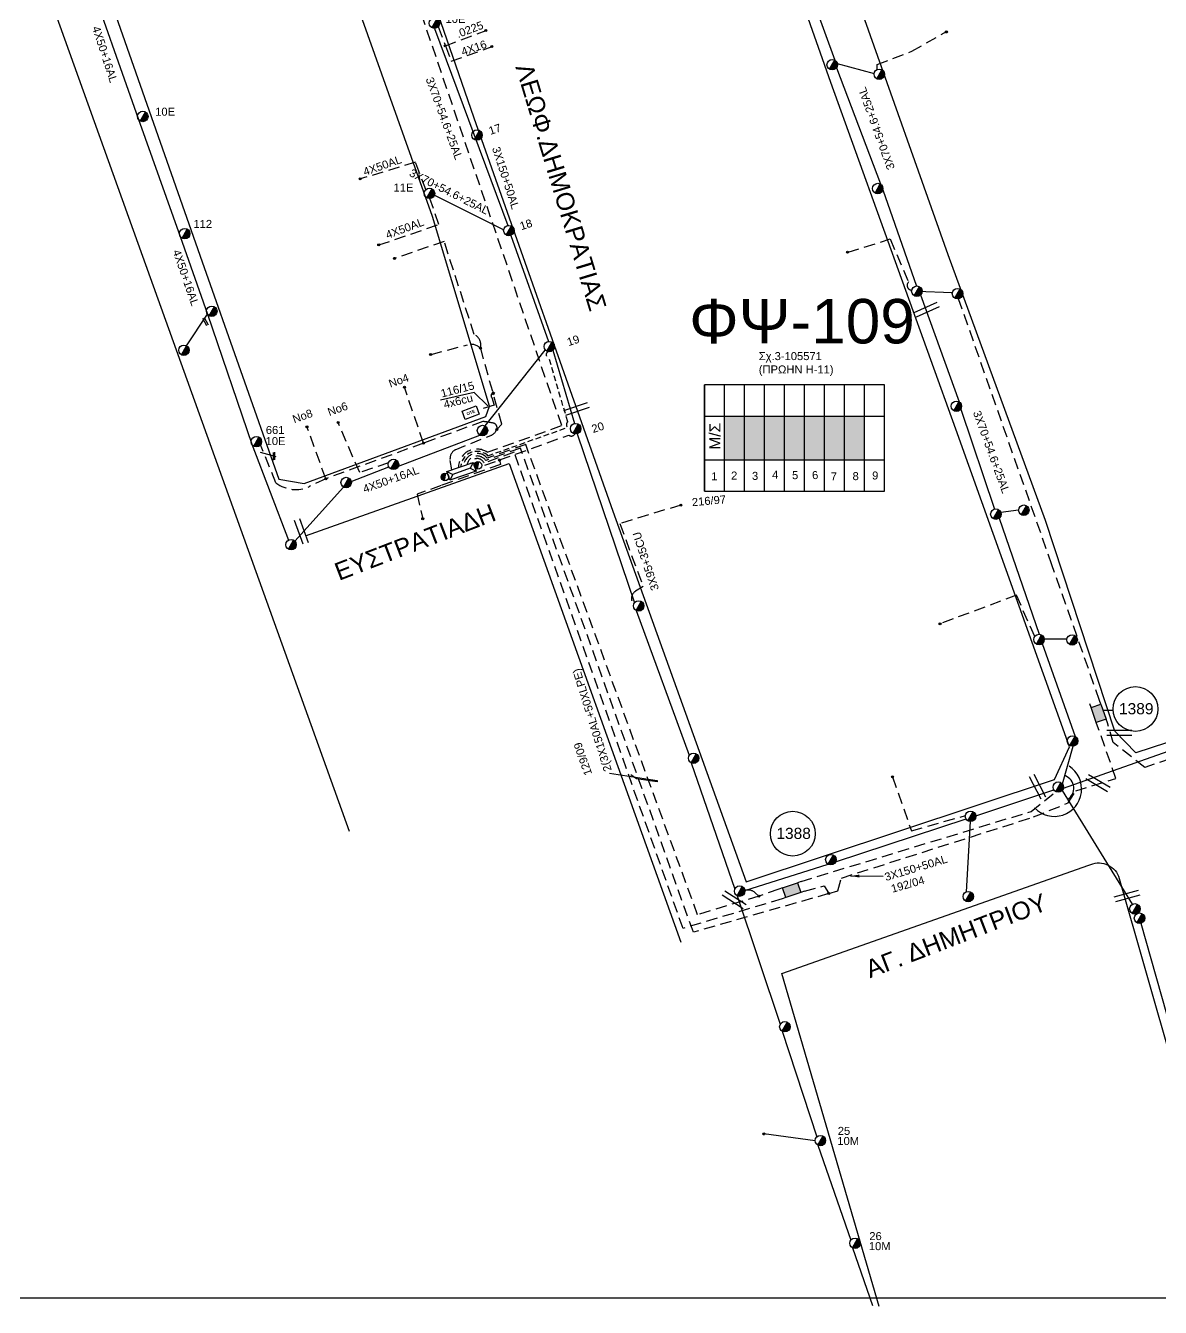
# Model space of a CAD drawing. Header units: millimetres. Extents: x 875 to 3140, y 727 to 1775.
# Drawn here: x 2015.8 to 2271.1, y 748 to 1036.3 of the extents above; entities that cross this region are included whole.
import ezdxf
from ezdxf.enums import TextEntityAlignment as Align

# ---------------------------------------------------------------- set-up
doc = ezdxf.new("R2010")
doc.units = ezdxf.units.MM
doc.linetypes.add('DASHED', pattern=[19.05, 12.7, -6.35])
for name, color, linetype in [('Link Box 4 Διευθύνσεων', 7, 'Continuous'), ('Pillar OTE', 7, 'Continuous'), ('Ασφαλειοκιβώτια Χ.Τ 9 αναχωρήσεων', 7, 'Continuous'), ('Γέφυρες Εναερίου Δικτύου', 7, 'Continuous'), ('Γυμνά εναέρια ΧΤ (3Φ)   4x50AL', 7, 'Continuous'), ('Γυμνά εναέρια ΧΤ και ΦΟΠ (3Φ)   4x50+16AL', 7, 'Continuous'), ('Εναέρια παροχή ΧΤ 4x16', 7, 'SYN_LINE'), ('Επιγραφές - Σχήματα', 7, 'Continuous'), ('Καλώδια ΧΤ   3x150+50AL', 7, 'DASHED'), ('Καλώδια ΧΤ   3x150AL+50CU', 7, 'DASHED'), ('Καλώδια ΧΤ   3x150AL+50XLPE', 7, 'DASHED'), ('Καλώδια ΧΤ   3x95+35CU', 7, 'DASHED'), ('Μηχανική τομή', 7, 'Continuous'), ('Στύλος ΦΜ', 7, 'Continuous'), ('Στύλος ΦΜ @ 1', 7, 'Continuous'), ('Συνδέσεις', 7, 'Continuous'), ('Συνεστραμμένα ΧΤ   3x70+54.6+25AL', 7, 'SYN_LINE'), ('Τομή', 7, 'Continuous'), ('Υποσταθμός εναέριος 2 στύλων', 7, 'Continuous'), ('Υποσταθμός πόλεως', 7, 'Continuous'), ('Υπόβαθρο ΔΕΗ', 7, 'Continuous'), ('Υπόγεια καλώδια Παροχών ΧΤ   .0225', 7, 'DASHED'), ('Υπόγεια καλώδια Παροχών ΧΤ   4x50AL', 7, 'DASHED'), ('Υπόγεια καλώδια Παροχών ΧΤ   4x6', 7, 'DASHED')]:
    doc.layers.add(name, color=color, linetype=linetype)
doc.styles.add('ar', font='arial.ttf')
doc.styles.get("Standard").update_dxf_attribs({"font": 'arial.ttf'})
doc.linetypes.add('SYN_LINE', pattern='A,0.5,-0.0001,["/\\/\\/\\/",Standard,S=0.1,R=0,X=0,Y=-0.05],-0.25', length=0.7501)
doc.dimstyles.new('ISO-25', dxfattribs={"dimtxt": 2.5, "dimasz": 2.5, "dimexe": 1.25, "dimexo": 0.625, "dimtad": 1, "dimtxsty": 'Standard', "dimcen": 2.5, "dimadec": 0, "dimazin": 0, "dimtfac": 1, "dimtmove": 0, "dimatfit": 3, "dimfxl": 1, "dimarcsym": 0})

# ---------------------------------------------------------------- blocks, each defined once
blk = doc.blocks.new('ΥΠΑΡΧΩΝ ΤΣΙΜΕΝΤΕΝΙΟΣ ΣΤΥΛΟΣ')
at = {"layer": 'Στύλος ΦΜ'}
blk.add_hatch(color=256, dxfattribs=at).paths.add_polyline_path([(-1.29, -2.28, 0.574793), (2.62, 0, 0.268822), (1.3, 2.27)])
blk.add_line((-1.29, -2.28), (1.3, 2.27), dxfattribs=at)
blk.add_circle((0, 0), 2.62, dxfattribs=at)
at = {"layer": 'Στύλος ΦΜ', "flags": 4}
for tag, p in [('ΤΥΠΟΣ', (-4.91, 3.03)), ('ΑΡΙΘΜΟΣ', (-4.68, 8.05))]:
    blk.add_attdef(tag, p, '', height=4, dxfattribs=at)
blk = doc.blocks.new('ΥΠΟΣΤΑΘΜΟΣ ΕΝΑΕΡΙΟΣ ΕΠΙ 2 ΣΤΥΛΩΝ')
at = {"layer": 'Υποσταθμός εναέριος 2 στύλων', "linetype": 'Continuous'}
for points in [[(-11.97, -2.11, 0.574793), (-8.45, -0.07, 0.268822), (-9.64, 1.98)], [(9.68, -2.15, 0.574793), (13.19, -0.1, 0.268822), (12.01, 1.95)]]:
    blk.add_hatch(color=256, dxfattribs=at).paths.add_polyline_path(points)
for p, q in [((-11.97, -2.11), (-9.64, 1.98)), ((9.68, -2.15), (12.01, 1.95))]:
    blk.add_line(p, q, dxfattribs=at)
for centre in [(-10.81, -0.07), (10.84, -0.1)]:
    blk.add_circle(centre, 2.36, dxfattribs=at)
at = {"layer": 'Υποσταθμός πόλεως', "linetype": 'Continuous', "ltscale": 40}
blk.add_lwpolyline([(-8.57, 2.82), (8.57, 2.82), (8.57, -2.82), (-8.57, -2.82)], close=True, dxfattribs=at)
for points in [[(-5.75, 0), (-8.57, 2.82)], [(-8.57, -2.82), (-5.75, 0)], [(-5.75, 0), (5.75, 0)], [(5.75, 0), (8.57, 2.82)], [(8.57, -2.82), (5.75, 0)]]:
    blk.add_lwpolyline(points, dxfattribs=at)
at = {"layer": 'Υποσταθμός εναέριος 2 στύλων', "ltscale": 40, "flags": 1}
for tag, p in [('ΜΕΤΑΣΧΗΜΑΤΙΣΜΟΣ', (14.09, 2.51)), ('ΙΣΧΥΣ', (14.07, -0.28)), ('ΑΡΙΘΜΟΣ', (14.19, -3))]:
    blk.add_attdef(tag, p, '', height=1.8, dxfattribs=at)
blk = doc.blocks.new('LINK BOX 4 ΑΝΑΧΩΡΗΣΕΩΝ')
at = {"layer": 'Link Box 4 Διευθύνσεων', "ltscale": 40}
blk.add_hatch(color=256, dxfattribs=at).paths.add_polyline_path([(-3.54, 0), (-3.54, -4.67), (3.54, -4.67), (3.54, 0)])
for p, q in [((-3.54, 0), (-5.33, 0)), ((5.33, 0), (3.54, 0)), ((-3.54, -4.67), (-5.33, -4.67)), ((5.33, -4.67), (3.54, -4.67))]:
    blk.add_line(p, q, dxfattribs=at)
blk.add_lwpolyline([(-3.54, -4.67), (-3.54, 0), (3.54, 0), (3.54, -4.67)], close=True, dxfattribs=at)
blk = doc.blocks.new('ΤΟΜΗ')
at = {"layer": 'Τομή', "ltscale": 40}
for p, q in [((-5.68, 0), (5.68, 0)), ((5.68, -2.33), (-5.68, -2.33))]:
    blk.add_line(p, q, dxfattribs=at)
blk = doc.blocks.new('ΑΣΦΑΛΕΙΟΚΙΒΩΤΙΟ ΥΠΟΣΤΑΘΜΟΥ 9 ΑΝΑΧΩΡΗΣΕΩΝ')
at = {"layer": 'Ασφαλειοκιβώτια Χ.Τ 9 αναχωρήσεων', "ltscale": 40}
for p, q in [((-23.8, 40.36), (24.02, 40.36)), ((-9.72, 40.36), (-9.72, -40.64)), ((9.94, 40.36), (9.94, -40.64)), ((-23.8, 31.36), (24.02, 31.36)), ((-23.8, 22.36), (24.02, 22.36)), ((-23.8, 13.36), (24.02, 13.36)), ((-23.8, 4.36), (24.02, 4.36)), ((-23.8, -4.64), (24.02, -4.64)), ((-23.8, -13.64), (24.02, -13.64)), ((-23.8, -22.64), (24.02, -22.64)), ((-23.8, -31.64), (24.02, -31.64))]:
    blk.add_line(p, q, dxfattribs=at)
at = {"layer": 'Ασφαλειοκιβώτια Χ.Τ 9 αναχωρήσεων'}
blk.add_lwpolyline([(-23.8, -40.64), (24.02, -40.64), (24.02, 40.36), (-23.8, 40.36)], close=True, dxfattribs=at)
for s, rotation, p in [('1', 270, (-18.96, 37.31)), ('2', 270, (-18.6, 28.38)), ('3', 270, (-18.74, 18.97)), ('4', 270, (-18.26, 9.95)), ('5', 270, (-18.42, 0.93)), ('6', 274.97075, (-18.52, -8.21)), ('7', 270, (-19, -16.47)), ('8', 270, (-18.86, -26.29)), ('9', 266.86304, (-18.5, -35))]:
    blk.add_text(s, height=3.6, rotation=rotation, dxfattribs=at).set_placement(p)
at = {"layer": 'Ασφαλειοκιβώτια Χ.Τ 9 αναχωρήσεων', "ltscale": 40}
for tag, height, p in [('ΟΝΟΜΑ', 5, (-0.16, 44.31)), ('ΚΕΙΜΕΝΟ 1', 2, (17.06, 35.59)), ('ΚΕΙΜΕΝΟ 2', 2, (17.06, 26.88)), ('ΚΕΙΜΕΝΟ 3', 2, (17.06, 17.69)), ('ΚΕΙΜΕΝΟ 4', 2, (17.06, 8.71)), ('ΚΕΙΜΕΝΟ 5', 2, (17.06, -0.13)), ('ΚΕΙΜΕΝΟ 6', 2, (17.06, -9.05)), ('ΚΕΙΜΕΝΟ 7', 2, (17.06, -18.13)), ('ΚΕΙΜΕΝΟ 8', 2, (17.06, -26.85)), ('ΚΕΙΜΕΝΟ 9', 2, (17.06, -35.99)), ('ΣΧ', 2, (-0.1, -42.64))]:
    blk.add_attdef(tag, text='', height=height, dxfattribs=at).set_placement(p, align=Align.MIDDLE_CENTER)
blk = doc.blocks.new('_ΣΥΝΔΕΣΗ')
at = {"layer": 'Συνδέσεις', "linetype": 'SYN_LINE', "ltscale": 40}
blk.add_hatch(color=256, dxfattribs=at).paths.add_polyline_path([(0.5, -0.01, 1), (-0.5, -0.01, 1)])
at = {"layer": 'Συνδέσεις'}
blk.add_circle((0, -0.01), 0.5, dxfattribs=at)
blk = doc.blocks.new('ΜΗΧΑΝΙΚΗ ΤΟΜΗ')
at = {"layer": 'Μηχανική τομή', "ltscale": 40}
for p, q in [((-1.89, 0.78), (1.89, 0.78)), ((1.89, 0), (-1.89, 0))]:
    blk.add_line(p, q, dxfattribs=at)
blk = doc.blocks.new('PILLAR ΟΤΕ')
at = {"layer": 'Pillar OTE', "ltscale": 40}
blk.add_lwpolyline([(-3.31, 2.02), (3.39, 2.02), (3.39, -1.99), (-3.31, -1.99)], close=True, dxfattribs=at)
at = {"layer": 'Pillar OTE', "insert": (-1.81, 0.71), "char_height": 1.3575, "width": 109.961, "attachment_point": 1}
blk.add_mtext('{\\fArial|b1|i0|c161|p34;OTE}', dxfattribs=at)
blk = doc.blocks.new('TSONTA XT1')
at = {"ltscale": 40}
h = blk.add_hatch(color=256, dxfattribs=at)
h.dxf.hatch_style = 1
h.paths.add_polyline_path([(595.96, 2487.66), (597.07, 2488.77), (595.96, 2489.87), (594.85, 2488.77)])
blk.add_lwpolyline([(594.85, 2488.77), (595.96, 2489.87), (597.07, 2488.77), (595.96, 2487.66)], close=True, dxfattribs=at)
blk = doc.blocks.new('τομή_')
at = {"layer": 'Επιγραφές - Σχήματα'}
for p, q in [((-1.29, -0.22), (0.13, 0.75)), ((-1.08, -0.46), (0.34, 0.51)), ((-0.66, 0.62), (-0.29, -0.37))]:
    blk.add_line(p, q, dxfattribs=at)

msp = doc.modelspace()

# ---------------------------------------------------------------- hatches: boundary and pattern name
at = {"layer": 'Ασφαλειοκιβώτια Χ.Τ 9 αναχωρήσεων', "ltscale": 20}
for color, points in [(30, [(2173.05, 948.48), (2173.05, 938.66), (2177.55, 938.66), (2177.55, 948.48)]), (85, [(2177.55, 948.48), (2177.55, 938.66), (2182.05, 938.66), (2182.05, 948.48)]), (6, [(2182.05, 948.48), (2182.05, 938.66), (2186.55, 938.66), (2186.55, 948.48)]), (1, [(2186.55, 948.48), (2186.55, 938.66), (2191.05, 938.66), (2191.05, 948.48)]), (27, [(2191.05, 948.48), (2191.05, 938.66), (2195.55, 938.66), (2195.55, 948.48)]), (151, [(2195.55, 948.48), (2195.55, 938.66), (2200.05, 938.66), (2200.05, 948.48)]), (133, [(2200.05, 948.48), (2200.05, 938.66), (2204.55, 938.66), (2204.55, 948.48)])]:
    msp.add_hatch(color=color, dxfattribs=at).paths.add_polyline_path(points)

# ---------------------------------------------------------------- linework, layer by layer
at = {"layer": 'Γέφυρες Εναερίου Δικτύου', "color": 133, "linetype": 'DASHED', "ltscale": 0.2}
for points in [[(2207.42, 1026.45), (2207.41, 1027.54), (2215.2, 1030.53), (2223.04, 1035)], [(2257.47, 884.53), (2246.73, 915.01), (2225.73, 974.88)], [(2242.87, 898.9), (2238.77, 908.18), (2221.56, 901.77)]]:
    msp.add_lwpolyline(points, dxfattribs=at)
at = {"layer": 'Γέφυρες Εναερίου Δικτύου', "color": 30, "linetype": 'DASHED', "ltscale": 0.2}
for points in [[(2121.8, 945.47), (2122.94, 946.65), (2118.2, 963.66), (2118.22, 964.46, 0.301411), (2116.74, 966.81), (2109.97, 987.76), (2098.8, 983.96)], [(2107.02, 962.37), (2115.19, 964.52, -0.275522), (2118.2, 963.66, 0.43315)], [(2111.69, 936.38), (2111.32, 938.47, -0.313672), (2112.44, 940.9), (2120.45, 944.12, 0.20435), (2121.8, 945.47, 0.468941), (2121.01, 946.92, 0.027746), (2118.69, 947.26), (2105.33, 942.4), (2083.35, 934.4), (2079.67, 932.66, -0.281132), (2072.13, 933.47), (2068.65, 942.02)]]:
    msp.add_lwpolyline(points, format="xyb", dxfattribs=at)
at = {"layer": 'Γέφυρες Εναερίου Δικτύου', "color": 133, "linetype": 'DASHED', "ltscale": 0.2}
msp.add_lwpolyline([(2200.89, 985.35), (2210.32, 988.32), (2214.44, 978.66), (2214.29, 978.39, 0.572981), (2215.2, 976.83, 0.001254)], format="xyb", dxfattribs=at)
at = {"layer": 'Γέφυρες Εναερίου Δικτύου', "color": 62, "ltscale": 20}
msp.add_lwpolyline([(2051.99, 964.31), (2056.68, 971.43)], dxfattribs=at)
at = {"layer": 'Γέφυρες Εναερίου Δικτύου', "color": 30, "linetype": 'DASHED', "ltscale": 0.2}
for points in [[(2105.33, 942.4), (2101.06, 954.96)], [(2083.35, 934.4), (2079.1, 946.07)], [(2097.43, 937.99), (2090.96, 935.78), (2086.11, 947.04)]]:
    msp.add_lwpolyline(points, dxfattribs=at)
at = {"layer": 'Γέφυρες Εναερίου Δικτύου', "color": 6, "linetype": 'DASHED', "ltscale": 0.2}
msp.add_lwpolyline([(2122.42, 938.61), (2138, 944.21, 0.47727), (2139.4, 944.49)], format="xyb", dxfattribs=at)
msp.add_lwpolyline([(2119.11, 937.48), (2119.11, 937.48), (2119.11, 937.48), (2119.11, 937.48), (2122.42, 938.61), (2122.62, 937.61), (2109.27, 932.85), (2103.88, 930.93), (2103.88, 930.93), (2105.14, 925.41)], dxfattribs=at)
at = {"layer": 'Γέφυρες Εναερίου Δικτύου', "color": 2}
msp.add_lwpolyline([(2249.33, 864.8), (2275.42, 873.99)], dxfattribs=at)
at = {"layer": 'Γέφυρες Εναερίου Δικτύου', "color": 27, "linetype": 'DASHED', "ltscale": 0.2}
for points in [[(2210.86, 867.33), (2215.12, 855.19), (2227.26, 858.62)], [(2190.3, 843.82), (2242.08, 859.57), (2247.59, 864.01)]]:
    msp.add_lwpolyline(points, dxfattribs=at)
at = {"layer": 'Γέφυρες Εναερίου Δικτύου', "color": 151}
for points in [[(2229.6, 858.59), (2247.18, 864.4)], [(2198.07, 848.23), (2227.41, 857.87)], [(2177.63, 841.78), (2196.42, 847.69)]]:
    msp.add_lwpolyline(points, dxfattribs=at)
at = {"layer": 'Γέφυρες Εναερίου Δικτύου', "color": 27}
msp.add_lwpolyline([(2227.52, 841.51), (2228.44, 857.28)], dxfattribs=at)
at = {"layer": 'Γέφυρες Εναερίου Δικτύου', "color": 6}
msp.add_lwpolyline([(2193.46, 785.48), (2181.93, 787.03)], dxfattribs=at)
at = {"layer": 'Γυμνά εναέρια ΧΤ (3Φ)   4x50AL', "color": 85, "linetype": 'DASHED', "ltscale": 0.2}
for points in [[(2105.87, 999.44), (2103.49, 1005.58), (2091.1, 1001.83)], [(2095.28, 986.97), (2108.8, 991.57), (2106.77, 997.4)]]:
    msp.add_lwpolyline(points, dxfattribs=at)
at = {"layer": 'Γυμνά εναέρια ΧΤ και ΦΟΠ (3Φ)   4x50+16AL', "color": 62}
msp.add_lwpolyline([(2016.68, 1089.38), (2016.83, 1086.25), (2020.55, 1073.12), (2025.48, 1059.51), (2028.87, 1050.15), (2041.08, 1015.43), (2050.58, 988.9), (2056.68, 971.43), (2066.69, 942.17), (2074.94, 920.59)], dxfattribs=at)
at = {"layer": 'Γυμνά εναέρια ΧΤ και ΦΟΠ (3Φ)   4x50+16AL', "color": 30}
for points in [[(2119.19, 946.26), (2132.74, 963.35)], [(2099.67, 937.24), (2118.02, 944.21)], [(2089.07, 933.76), (2097.52, 937.07)], [(2076.39, 920.35), (2087.34, 932.52)]]:
    msp.add_lwpolyline(points, dxfattribs=at)
at = {"layer": 'Γυμνά εναέρια ΧΤ και ΦΟΠ (3Φ)   4x50+16AL', "color": 6, "ltscale": 20}
for points in [[(2139.9, 944.53), (2152.82, 906.5)], [(2153.17, 904.76), (2165.14, 872.19)], [(2165.53, 870.49), (2175.38, 842.08)], [(2175.88, 840.61), (2185.6, 811.7)], [(2186.06, 810.11), (2193.83, 786.38)], [(2194.05, 784.5), (2201.49, 763.15)], [(2201.85, 761.41), (2206.38, 748.46)]]:
    msp.add_lwpolyline(points, dxfattribs=at)
at = {"layer": 'Εναέρια παροχή ΧΤ 4x16', "color": 85, "linetype": 'DASHED', "ltscale": 0.2}
msp.add_lwpolyline([(2110.25, 1031.75), (2111.58, 1028.3), (2120.76, 1031.59)], dxfattribs=at)
at = {"layer": 'Επιγραφές - Σχήματα', "ltscale": 20}
msp.add_line((2258.22, 882.31), (2260.46, 882.35), dxfattribs=at)
at = {"layer": 'Επιγραφές - Σχήματα'}
msp.add_lwpolyline([(2909.53, 1755.34), (2909.49, 750.1), (911.34, 750.1), (911.34, 1763.72)], dxfattribs=at)
at = {"layer": 'Επιγραφές - Σχήματα', "ltscale": 20}
msp.add_lwpolyline([(2147.21, 868.14), (2157.94, 866.55), (2157.94, 866.55), (2157.91, 866.23), (2153.22, 866.93), (2152, 867.83)], dxfattribs=at)
for centre in [(2265.53, 882.6), (2188.43, 854.56)]:
    msp.add_circle(centre, 5.04, dxfattribs=at)
for centre, radius, start, end in [((2247.29, 864.58), 6.13, 223.3526, 57.3871), ((2248.72, 864.79), 2.94, 301.2777, 69.1127)]:
    msp.add_arc(centre, radius, start, end, dxfattribs=at)
at = {"layer": 'Καλώδια ΧΤ   3x150+50AL', "color": 133, "ltscale": 0.2}
msp.add_lwpolyline([(2196.51, 841.08), (2198.6, 841.69), (2199.37, 844.58), (2242.61, 858.31), (2250.42, 861.46), (2252.09, 864.21), (2261.15, 866.95), (2257.02, 878.73)], dxfattribs=at)
at = {"layer": 'Καλώδια ΧΤ   3x150AL+50CU', "color": 1, "ltscale": 0.2}
msp.add_lwpolyline([(2113.16, 936.9, -0.599028), (2119.65, 940.36), (2136.42, 946.34), (2103.63, 1042.52), (2103.64, 1042.52)], format="xyb", dxfattribs=at)
at = {"layer": 'Καλώδια ΧΤ   3x150AL+50CU', "color": 85, "linetype": 'DASHED', "ltscale": 0.1}
msp.add_lwpolyline([(2113.71, 937.09, -0.640936), (2119.83, 939.56), (2137.76, 945.95, -0.473166), (2137.79, 947.21), (2133.52, 961.68, -0.915094), (2133.49, 962.95)], format="xyb", dxfattribs=at)
at = {"layer": 'Καλώδια ΧΤ   3x150AL+50CU', "color": 30, "ltscale": 0.2}
msp.add_lwpolyline([(2353.45, 901.09), (2357.03, 902.11), (2357.9, 898.47), (2296.89, 878.63), (2291.4, 877.5), (2267.65, 869.48), (2260.53, 875.04), (2259.23, 879.5)], dxfattribs=at)
at = {"layer": 'Καλώδια ΧΤ   3x150AL+50XLPE', "color": 151, "ltscale": 0.2}
for points in [[(2185.26, 842.1), (2180.81, 840.5), (2167.01, 836.34), (2128.33, 942.09), (2119.66, 939.02, 0.661979), (2114.32, 937.3)], [(2180.81, 840.5), (2179.99, 841.25, 0.264051), (2177.63, 841.78, 6.787341)]]:
    msp.add_lwpolyline(points, format="xyb", dxfattribs=at)
at = {"layer": 'Καλώδια ΧΤ   3x150AL+50XLPE', "color": 133, "ltscale": 0.2}
msp.add_lwpolyline([(2191.05, 841.61), (2195.52, 842.81), (2196.51, 841.08), (2166.05, 832.38), (2127.14, 941.29), (2119.32, 938.52, 0.668336), (2115.12, 937.58)], format="xyb", dxfattribs=at)
at = {"layer": 'Καλώδια ΧΤ   3x150AL+50XLPE', "color": 27, "ltscale": 0.2}
msp.add_lwpolyline([(2186.01, 839.89), (2163.73, 833.25), (2125.75, 940.34), (2118.97, 937.93, 0.666441), (2115.87, 937.85)], format="xyb", dxfattribs=at)
at = {"layer": 'Καλώδια ΧΤ   3x95+35CU', "ltscale": 0.2}
msp.add_lwpolyline([(2163.24, 928.47), (2149.52, 924.31), (2154.74, 910.14), (2153.04, 909.11, 0.475025), (2152.64, 906.17, 1.380783)], format="xyb", dxfattribs=at)
at = {"layer": 'Συνεστραμμένα ΧΤ   3x70+54.6+25AL', "color": 133, "ltscale": 20}
for points in [[(2188.6, 1054.12), (2197.88, 1028.54)], [(2198.26, 1026.85), (2208.13, 1000.69)], [(2198.45, 1027.78), (2206.73, 1025.52)], [(2208.68, 999.37), (2216.24, 977.74)], [(2245.01, 898.35), (2250.14, 898.39)]]:
    msp.add_lwpolyline(points, dxfattribs=at)
at = {"layer": 'Συνεστραμμένα ΧΤ   3x70+54.6+25AL', "color": 85, "ltscale": 20}
for points in [[(2107.83, 1035.7), (2124.32, 991.37)], [(2107.77, 998.15), (2123.37, 990.38)], [(2124.98, 989.12), (2133.49, 965.29)], [(2134.46, 963.28), (2139.32, 946.81)]]:
    msp.add_lwpolyline(points, dxfattribs=at)
at = {"layer": 'Συνεστραμμένα ΧΤ   3x70+54.6+25AL', "color": 133, "ltscale": 10}
msp.add_lwpolyline([(2216.35, 976.57), (2224.35, 976.25)], dxfattribs=at)
at = {"layer": 'Συνεστραμμένα ΧΤ   3x70+54.6+25AL', "color": 27, "ltscale": 20}
for points in [[(2217.2, 975.76), (2225.83, 951.71)], [(2226.21, 950.02), (2233.8, 927.56)], [(2234.87, 925.51), (2243.87, 899.4)], [(2235.23, 926.86), (2239.25, 927.42)], [(2244.57, 897.31), (2251.97, 876.42)], [(2249.04, 864.24), (2264.8, 838.67)]]:
    msp.add_lwpolyline(points, dxfattribs=at)
at = {"layer": 'Συνεστραμμένα ΧΤ   3x70+54.6+25AL', "color": 27, "ltscale": 10}
msp.add_lwpolyline([(2249.1, 865.76), (2251.51, 874.23)], dxfattribs=at)
at = {"layer": 'Συνεστραμμένα ΧΤ   3x70+54.6+25AL', "color": 5, "ltscale": 20}
msp.add_lwpolyline([(2266.78, 834.42), (2273.62, 810.05)], dxfattribs=at)
at = {"layer": 'Υπόβαθρο ΔΕΗ'}
for points in [[(2252.54, 1125.25), (2259.67, 1122.02), (2282.84, 1053.39), (2305.36, 988.65), (2328.82, 920.1), (2335.75, 899.39), (2334.64, 895.2), (2265.63, 872.71), (2260.93, 877.63), (2245.26, 925.01), (2223.42, 984.73), (2203.79, 1039.91), (2190.48, 1078.91), (2171.64, 1132.93, -0.345737), (2173.92, 1140.28), (2195.17, 1148.95), (2205.9, 1144.68, 0.167628), (2236.95, 1123.56, 0.102716), (2252.54, 1125.25, -0.438157)], [(2207.88, 748.2), (2185.96, 823.13), (2255.02, 847.45, -0.429575), (2261.74, 845.03), (2274.06, 802.06), (2289.88, 748.01)]]:
    msp.add_lwpolyline(points, format="xyb", dxfattribs=at)
for points in [[(2158.23, 1133.55), (2086.11, 1103.8), (2116.63, 1015.54), (2147.9, 927.08), (2177.93, 843.71), (2247.3, 866.73), (2250.67, 874.08), (2225.15, 945.51), (2196.98, 1023.53), (2158.23, 1133.55)], [(2070.36, 1097.29), (2025.53, 1079.12), (2023.66, 1074.02), (2055.55, 983.18), (2072.76, 934.31), (2078.49, 933.32), (2119.34, 948.38), (2120.21, 950.74), (2107.38, 993.39), (2070.36, 1097.29)], [(2010.1, 1073.52), (2042.12, 984.48), (2088.63, 855.15)], [(2116.74, 953.81), (2109.18, 952.06)], [(2071.13, 939.62), (2068.68, 940.3)], [(2078.8, 921.52), (2124.58, 937.83)], [(2124.58, 937.83), (2163.22, 830.19)]]:
    msp.add_lwpolyline(points, dxfattribs=at)
at = {"layer": 'Υπόγεια καλώδια Παροχών ΧΤ   .0225', "color": 85, "linetype": 'DASHED', "ltscale": 0.2}
msp.add_lwpolyline([(2108.66, 1036.08), (2110.25, 1031.75), (2119.39, 1035.21)], dxfattribs=at)
at = {"layer": 'Υπόγεια καλώδια Παροχών ΧΤ   4x6', "color": 30, "linetype": 'DASHED', "ltscale": 0.2}
msp.add_lwpolyline([(2120.68, 953.49, 0.398386), (2120.68, 952.65), (2121.2, 950.94), (2117.53, 949.84)], format="xyb", dxfattribs=at)

# ---------------------------------------------------------------- block references
at = {"layer": 'Link Box 4 Διευθύνσεων'}
for p, xscale, yscale, zscale, rotation in [((2258.35, 882.01), 0.5000000000001772, 0.5000000000001772, 0.5000000000001772, 289.2898700335074), ((2187.78, 842.96), 0.4999999999999833, 0.4999999999999833, 0.4999999999999833, 18.79498364365575)]:
    msp.add_blockref('LINK BOX 4 ΑΝΑΧΩΡΗΣΕΩΝ', p, dxfattribs=dict(at, xscale=xscale, yscale=yscale, zscale=zscale, rotation=rotation))
at = {"layer": 'Pillar OTE', "xscale": 0.4999999999999999, "yscale": 0.4999999999999999, "zscale": 0.4999999999999999, "rotation": 20.10339646325525}
msp.add_blockref('PILLAR ΟΤΕ', (2115.9, 949.25), dxfattribs=at)
at = {"layer": 'Ασφαλειοκιβώτια Χ.Τ 9 αναχωρήσεων', "xscale": 0.5, "yscale": 0.5, "zscale": 0.5, "rotation": 90}
msp.add_blockref('ΑΣΦΑΛΕΙΟΚΙΒΩΤΙΟ ΥΠΟΣΤΑΘΜΟΥ 9 ΑΝΑΧΩΡΗΣΕΩΝ', (2188.73, 943.51), dxfattribs=at)
at = {"layer": 'Επιγραφές - Σχήματα', "rotation": 234.1873054158015}
msp.add_blockref('τομή_', (2071.25, 939.17), dxfattribs=at)
at = {"layer": 'Μηχανική τομή', "xscale": 0.5000000000001331, "yscale": 0.5000000000001331, "zscale": 0.5000000000001331, "rotation": 298.6929187798078}
msp.add_blockref('ΜΗΧΑΝΙΚΗ ΤΟΜΗ', (2056.1, 969.62), dxfattribs=at)
at = {"layer": 'Στύλος ΦΜ @ 1', "ltscale": 40}
ref = msp.add_blockref('ΥΠΑΡΧΩΝ ΤΣΙΜΕΝΤΕΝΙΟΣ ΣΤΥΛΟΣ', (2107.79, 1036.87), dxfattribs=dict(at, xscale=0.4499999999998181, yscale=0.4499999999998181, zscale=0.4499999999998181))
ref.add_attrib('ΤΥΠΟΣ', '10E', (2110.28, 1036.91), dxfattribs={"layer": 'Στύλος ΦΜ', "height": 1.8, "flags": 4})
ref.add_attrib('ΑΡΙΘΜΟΣ', '16', (2110.38, 1039.17), dxfattribs={"layer": 'Στύλος ΦΜ', "height": 1.8, "flags": 4})
at = {"layer": 'Στύλος ΦΜ @ 1', "ltscale": 40, "xscale": 0.4499999999998181, "yscale": 0.4499999999998181, "zscale": 0.4499999999998181}
for p in [(2197.3, 1027.52), (2207.89, 1025.37), (2117.37, 1011.69), (2207.54, 999.67), (2124.53, 990.21), (2216.35, 976.57), (2225.5, 976.03), (2057.68, 972.06), (2051.41, 963.29), (2133.63, 964.12), (2225.24, 950.69), (2118.6, 945.23), (2139.57, 945.66), (2098.56, 937.62), (2087.92, 933.54), (2240.42, 927.32), (2234.13, 926.43), (2075.52, 919.56), (2153.75, 905.79), (2243.84, 898.23), (2251.29, 898.14), (2251.38, 875.4), (2166.11, 871.52), (2248.17, 865.04), (2228.43, 858.46), (2197, 848.72), (2176.47, 841.63), (2227.91, 840.4), (2265.4, 837.65), (2266.46, 835.55), (2186.64, 811.14)]:
    msp.add_blockref('ΥΠΑΡΧΩΝ ΤΣΙΜΕΝΤΕΝΙΟΣ ΣΤΥΛΟΣ', p, dxfattribs=at)
at = {"layer": 'Στύλος ΦΜ @ 1', "ltscale": 40}
ref = msp.add_blockref('ΥΠΑΡΧΩΝ ΤΣΙΜΕΝΤΕΝΙΟΣ ΣΤΥΛΟΣ', (2042.16, 1015.88), dxfattribs=dict(at, xscale=0.4499999999998181, yscale=0.4499999999998181, zscale=0.4499999999998181))
ref.add_attrib('ΤΥΠΟΣ', '10Ε', (2044.94, 1016.05), dxfattribs={"layer": 'Στύλος ΦΜ', "height": 1.8, "flags": 4})
ref = msp.add_blockref('ΥΠΑΡΧΩΝ ΤΣΙΜΕΝΤΕΝΙΟΣ ΣΤΥΛΟΣ', (2106.67, 998.58), dxfattribs=dict(at, xscale=0.4499999999998181, yscale=0.4499999999998181, zscale=0.4499999999998181))
ref.add_attrib('ΤΥΠΟΣ', '11E', (2098.57, 998.98), dxfattribs={"layer": 'Στύλος ΦΜ', "height": 1.8, "flags": 4})
ref = msp.add_blockref('ΥΠΑΡΧΩΝ ΤΣΙΜΕΝΤΕΝΙΟΣ ΣΤΥΛΟΣ', (2051.59, 989.52), dxfattribs=dict(at, xscale=0.4499999999998181, yscale=0.4499999999998181, zscale=0.4499999999998181))
ref.add_attrib('ΤΥΠΟΣ', '112', (2053.55, 990.81), dxfattribs={"layer": 'Στύλος ΦΜ', "height": 1.8, "flags": 4})
ref = msp.add_blockref('ΥΠΑΡΧΩΝ ΤΣΙΜΕΝΤΕΝΙΟΣ ΣΤΥΛΟΣ', (2067.72, 942.74), dxfattribs=dict(at, xscale=0.4499999999998181, yscale=0.4499999999998181, zscale=0.4499999999998181))
ref.add_attrib('ΤΥΠΟΣ', '10Ε', (2069.79, 941.97), dxfattribs={"layer": 'Στύλος ΦΜ', "height": 1.8, "flags": 4})
ref.add_attrib('ΑΡΙΘΜΟΣ', '661', (2069.84, 944.46), dxfattribs={"layer": 'Στύλος ΦΜ', "height": 1.8, "flags": 4})
ref = msp.add_blockref('ΥΠΑΡΧΩΝ ΤΣΙΜΕΝΤΕΝΙΟΣ ΣΤΥΛΟΣ', (2194.64, 785.52), dxfattribs=dict(at, xscale=0.4499999999998181, yscale=0.4499999999998181, zscale=0.4499999999998181))
ref.add_attrib('ΤΥΠΟΣ', '10M', (2198.45, 784.54), dxfattribs={"layer": 'Στύλος ΦΜ', "height": 1.8, "flags": 4})
ref.add_attrib('ΑΡΙΘΜΟΣ', '25', (2198.55, 786.81), dxfattribs={"layer": 'Στύλος ΦΜ', "height": 1.8, "flags": 4})
ref = msp.add_blockref('ΥΠΑΡΧΩΝ ΤΣΙΜΕΝΤΕΝΙΟΣ ΣΤΥΛΟΣ', (2202.43, 762.43), dxfattribs=dict(at, xscale=0.4499999999998181, yscale=0.4499999999998181, zscale=0.4499999999998181))
ref.add_attrib('ΤΥΠΟΣ', '10M', (2205.54, 760.88), dxfattribs={"layer": 'Στύλος ΦΜ', "height": 1.8, "flags": 4})
ref.add_attrib('ΑΡΙΘΜΟΣ', '26', (2205.65, 763.14), dxfattribs={"layer": 'Στύλος ΦΜ', "height": 1.8, "flags": 4})
at = {"layer": 'Συνδέσεις', "xscale": 0.4500000000000455, "yscale": 0.4500000000000455, "zscale": 0.4500000000000455}
for p in [(2119.36, 1035.23), (2222.98, 1034.89), (2110.22, 1031.77), (2120.72, 1031.61), (2091.07, 1001.85), (2095.24, 986.99), (2098.77, 983.97), (2200.75, 985.35), (2118.16, 963.77), (2106.93, 962.34), (2101.06, 954.96), (2079.1, 946.06), (2086.11, 947.04), (2121.8, 945.46), (2105.33, 942.4), (2122.42, 938.61), (2083.35, 934.4), (2163.24, 928.47), (2105.14, 925.41), (2221.56, 901.77), (2210.86, 867.34), (2180.81, 840.51), (2196.5, 841.11), (2181.93, 787.02)]:
    msp.add_blockref('_ΣΥΝΔΕΣΗ', p, dxfattribs=at)
at = {"layer": 'Συνδέσεις', "xscale": 0.3075184835441075, "yscale": 0.3075184835441075, "zscale": 0.3075184835441075, "rotation": 16.65578523376723}
msp.add_blockref('TSONTA XT1', (2164.79, 167.83), dxfattribs=at)
at = {"layer": 'Τομή'}
for p, xscale, yscale, zscale, rotation in [((2218.3, 972.95), 0.4999999999999759, 0.4999999999999759, 0.4999999999999759, 24.42517307346395), ((2139.57, 950.64), 0.4999999999999586, 0.4999999999999586, 0.4999999999999586, 18.48562136301108), ((2077.3, 922.35), 0.4999999999999712, 0.4999999999999712, 0.4999999999999712, 110.0791724432544), ((2244.01, 865.39), 0.5000000000001457, 0.5000000000001457, 0.5000000000001457, 297.4714053599965), ((2257.39, 866.45), 0.4999999999999691, 0.4999999999999691, 0.4999999999999691, 329.5959633419785), ((2263.5, 841.1), 0.4999999999999797, 0.4999999999999797, 0.4999999999999797, 15.00590695422963), ((2175.55, 840.19), 0.5000000000000518, 0.5000000000000518, 0.5000000000000518, 326.974646277764)]:
    msp.add_blockref('ΤΟΜΗ', p, dxfattribs=dict(at, xscale=xscale, yscale=yscale, zscale=zscale, rotation=rotation))
at = {"layer": 'Τομή', "xscale": 0.5, "yscale": 0.5, "zscale": 0.5}
msp.add_blockref('ΤΟΜΗ', (2261.9, 877.82), dxfattribs=at)
at = {"layer": 'Υποσταθμός εναέριος 2 στύλων', "xscale": 0.3627481367668653, "yscale": 0.3627481367668653, "zscale": 0.3627481367668653, "rotation": 199.3426589017888}
msp.add_blockref('ΥΠΟΣΤΑΘΜΟΣ ΕΝΑΕΡΙΟΣ ΕΠΙ 2 ΣΤΥΛΩΝ', (2113.88, 936.07), dxfattribs=at)

# ---------------------------------------------------------------- texts
at = {"layer": 'Γυμνά εναέρια ΧΤ (3Φ)   4x50AL', "ltscale": 20}
for rotation, p in [(19.304, (2096.06, 1004.84)), (20.3891, (2101.09, 990.71))]:
    msp.add_text('4X50AL', height=1.8, rotation=rotation, dxfattribs=at).set_placement(p, align=Align.MIDDLE)
at = {"layer": 'Γυμνά εναέρια ΧΤ και ΦΟΠ (3Φ)   4x50+16AL', "ltscale": 20}
for rotation, p in [(288.0489, (2033.62, 1029.85)), (289.1089, (2051.86, 979.61)), (19.7391, (2097.99, 934.24))]:
    msp.add_text('4X50+16AL', height=1.8, rotation=rotation, dxfattribs=at).set_placement(p, align=Align.MIDDLE)
at = {"layer": 'Εναέρια παροχή ΧΤ 4x16', "ltscale": 20}
msp.add_text('4X16', height=1.8, rotation=19.0423, dxfattribs=at).set_placement((2116.66, 1031.31), align=Align.MIDDLE)
at = {"layer": 'Επιγραφές - Σχήματα', "ltscale": 20, "attachment_point": 1, "style": 'ar'}
for s, insert, char_height, width, rotation in [('ΛΕΩΦ.ΔΗΜΟΚΡΑΤΙΑΣ', (2129.81, 1028.19), 4, 54.7815, 286.9039), ('17', (2119.77, 1013.42), 1.8, 7.4435, 18.3623), ('18', (2126.77, 991.99), 1.8, 7.4435, 18.3623), ('19', (2137.39, 965.91), 1.8, 7.4435, 18.3623), ('Νο4', (2097.27, 956.55), 1.8, 19.3816, 19.7129), ('Νο6', (2083.53, 950.17), 1.8, 19.3816, 19.7129), ('Νο8', (2075.63, 948.56), 1.8, 19.3816, 19.7129), ('20', (2142.94, 946.36), 1.8, 7.4435, 18.3623), ('Μ/Σ', (2169.65, 940.93), 2.5, 7.4311, 90), ('ΕΥΣΤΡΑΤΙΑΔΗ', (2084.87, 915.14), 4, 36.7293, 21.0536), ('216/97', (2165.65, 930), 1.8, 7.4435, 5.1284), ('129/09', (2141.6, 867.44), 1.8, 7.4435, 109.3374), ('192/04', (2210.35, 842.99), 1.8, 7.4435, 15.8208), ('ΑΓ. ΔΗΜΗΤΡΙΟΥ', (2204.35, 825.75), 4, 51.8036, 21.0536)]:
    msp.add_mtext(s, dxfattribs=dict(at, insert=insert, char_height=char_height, width=width, rotation=rotation))
for s, insert, char_height, width in [('ΦΨ-109', (2165.11, 974.83), 10, 19.3816), ('Σχ.3-105571\\P(ΠΡΩΗΝ Η-11)', (2180.77, 962.88), 1.8, 20.4143), ('1389', (2261.83, 883.92), 2.5, 10.0324), ('1388', (2184.73, 855.88), 2.5, 10.0324)]:
    msp.add_mtext(s, dxfattribs=dict(at, insert=insert, char_height=char_height, width=width))
at = {"layer": 'Καλώδια ΧΤ   3x150+50AL', "ltscale": 0.2}
for rotation, p in [(288.0188, (2123.83, 1002.07)), (16.8237, (2216.14, 846.86))]:
    msp.add_text('3X150+50AL', height=1.8, rotation=rotation, dxfattribs=at).set_placement(p, align=Align.MIDDLE)
at = {"layer": 'Καλώδια ΧΤ   3x150AL+50XLPE', "ltscale": 0.2}
msp.add_text('2(3X150AL+50XLPE)', height=1.8, rotation=107.3047, dxfattribs=at).set_placement((2143.46, 880.18), align=Align.MIDDLE)
at = {"layer": 'Καλώδια ΧΤ   3x95+35CU', "ltscale": 0.2}
msp.add_text('3X95+35CU', height=1.8, rotation=108.2233, dxfattribs=at).set_placement((2155.34, 915.83), align=Align.MIDDLE)
at = {"layer": 'Συνεστραμμένα ΧΤ   3x70+54.6+25AL', "ltscale": 20}
for rotation, p in [(290.0721, (2109.99, 1015.43)), (109.8196, (2207.25, 1013.19)), (333.1755, (2111.1, 998.98)), (289.9656, (2233.13, 940.42))]:
    msp.add_text('3X70+54.6+25AL', height=1.8, rotation=rotation, dxfattribs=at).set_placement(p, align=Align.MIDDLE)
at = {"layer": 'Υπόγεια καλώδια Παροχών ΧΤ   .0225', "ltscale": 0.2}
msp.add_text('.0225', height=1.8, rotation=20.6306, dxfattribs=at).set_placement((2115.72, 1035.44), align=Align.MIDDLE)
at = {"layer": 'Υπόγεια καλώδια Παροχών ΧΤ   4x50AL', "color": 7, "ltscale": 0.2, "char_height": 1.8, "attachment_point": 1, "rotation": 14.2969}
for s, insert in [('116/15', (2109.03, 954.41)), ('4x6cu', (2109.65, 951.91))]:
    msp.add_mtext_dynamic_manual_height_columns(s, width=1.8, gutter_width=12.5, heights=[0.118], dxfattribs=dict(at, insert=insert))

# ---------------------------------------------------------------- leaders
at = {"layer": 'Επιγραφές - Σχήματα', "ltscale": 40}
for points, override in [([(2119.81, 950.8), (2116.74, 953.81)], {"dimasz": 1, "dimtad": 0}), ([(2201.39, 845.04), (2208.8, 844.98)], {"dimasz": 2, "dimtad": 0})]:
    msp.add_leader(points, dimstyle='ISO-25', override=override, dxfattribs=at)

doc.saveas('drawing.dxf')
